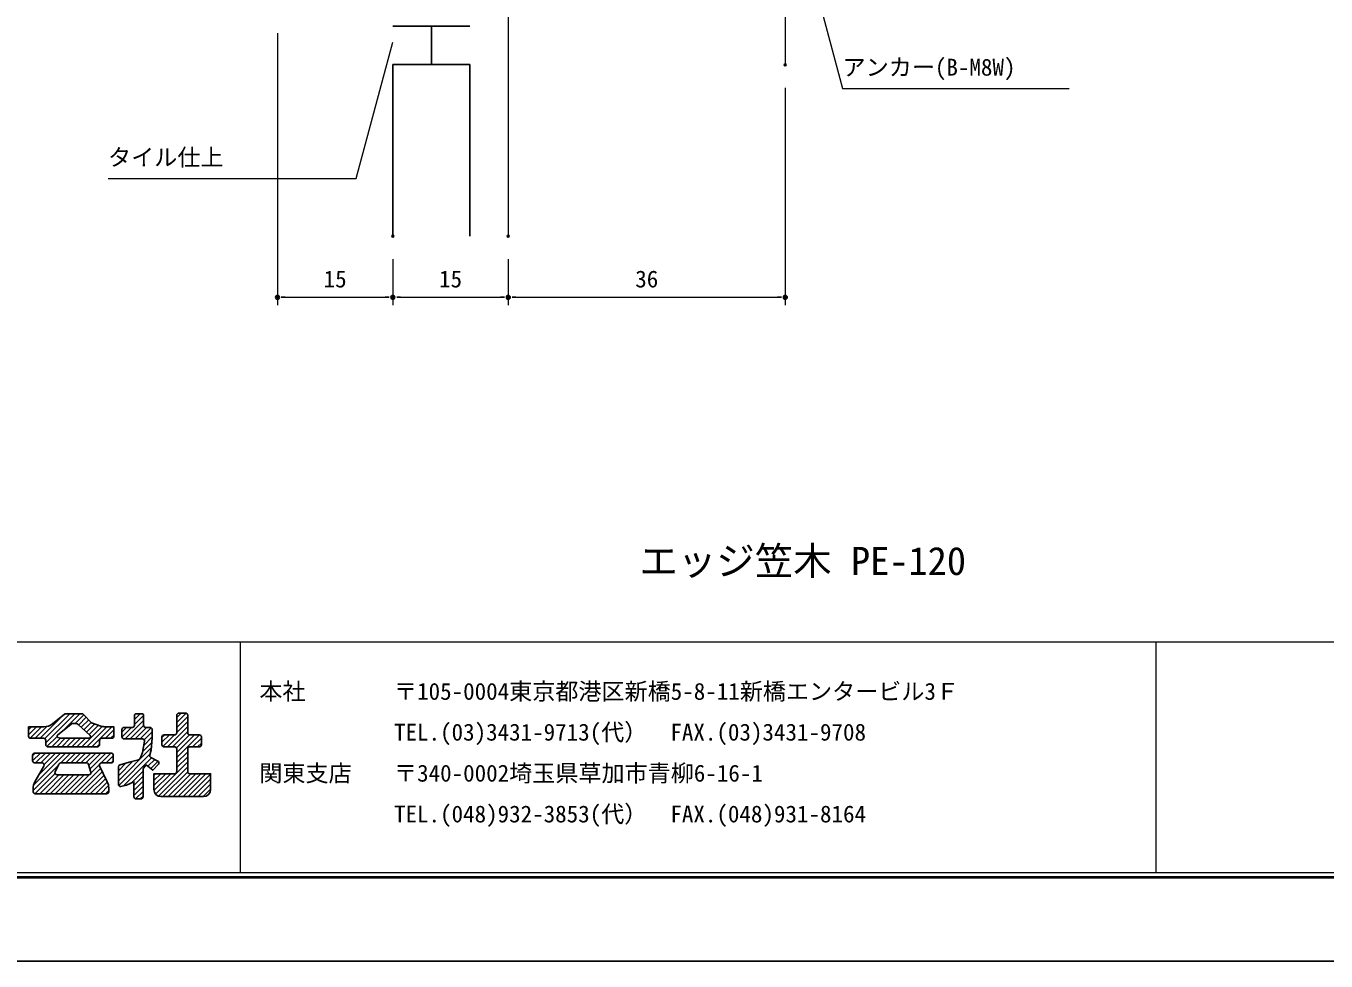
# Model space of a CAD drawing. Units: millimetres, scale not verified. Extents: x -210 to 210, y -148 to 149.
# Drawn here: x -107.3 to 61.6, y -148.5 to -26.9 of the extents above; entities that cross this region are included whole.
import ezdxf
from ezdxf.enums import TextEntityAlignment as Align

# ---------------------------------------------------------------- set-up
doc = ezdxf.new("R2010")
doc.units = ezdxf.units.MM
doc.header["$LTSCALE"] = 0.5
doc.header["$PDMODE"] = 32
doc.header["$PDSIZE"] = 0.25
doc.linetypes.add('USER1', pattern=[28.575, 19.05, -3.175, 3.175, -3.175])
for name, color, linetype in [('0-0_0', 7, 'Continuous'), ('0-2_1-2図名', 7, 'Continuous'), ('0-5_Defpoints', 7, 'Continuous'), ('0-A_5-4図補助2', 7, 'Continuous')]:
    doc.layers.add(name, color=color, linetype=linetype)
for name, color, linetype, lineweight in [('0-1_1-1図枠', 3, 'Continuous', 18), ('0-3_2-1寸法', 7, 'Continuous', 18), ('0-9_4-0図', 7, 'Continuous', 18), ('0-B_5-5中心線', 6, 'USER1', 18)]:
    doc.layers.add(name, color=color, linetype=linetype, lineweight=lineweight)
doc.styles.add('ＭＳ ゴシック', font='')
doc.styles.get('ＭＳ ゴシック').set_extended_font_data('MS Gothic')

# ---------------------------------------------------------------- blocks, each defined once
blk = doc.blocks.new('_Dot')
at = {"layer": '0-0_0'}
for p, q in [((-0.5, 0), (-1, 0)), ((0.25, 0), (-0.25, 0))]:
    blk.add_line(p, q, dxfattribs=at)
blk.add_circle((0, 0), 0.25, dxfattribs=at)
blk = doc.blocks.new('D17')
at = {"layer": '0-3_2-1寸法'}
for p, q in [((201.3463, 113.498), (201.3463, 85.285)), ((165.3463, 91.2267), (165.3463, 85.285)), ((166.3463, 86.285), (200.3463, 86.285))]:
    blk.add_line(p, q, dxfattribs=at)
at = {"layer": '0-5_Defpoints'}
for p in [(201.3463, 116.498), (165.3463, 94.2267), (201.3463, 86.285)]:
    blk.add_point(p, dxfattribs=at)
at = {"layer": '0-3_2-1寸法', "rotation": 180}
blk.add_blockref('_Dot', (165.3463, 86.285), dxfattribs=at)
at = {"layer": '0-3_2-1寸法'}
blk.add_blockref('_Dot', (201.3463, 86.285), dxfattribs=at)
at = {"layer": '0-3_2-1寸法', "style": 'ＭＳ ゴシック'}
blk.add_text('36', height=2.199, dxfattribs=at).set_placement((181.8463, 86.91), align=Align.BOTTOM_LEFT)
blk = doc.blocks.new('D18')
at = {"layer": '0-3_2-1寸法'}
for p, q in [((150.3463, 91.2267), (150.3463, 85.285)), ((165.3463, 91.2267), (165.3463, 85.285)), ((151.3463, 86.285), (164.3463, 86.285))]:
    blk.add_line(p, q, dxfattribs=at)
at = {"layer": '0-5_Defpoints'}
for p in [(150.3463, 94.2267), (165.3463, 94.2267), (165.3463, 86.285)]:
    blk.add_point(p, dxfattribs=at)
at = {"layer": '0-3_2-1寸法', "rotation": 180}
blk.add_blockref('_Dot', (150.3463, 86.285), dxfattribs=at)
at = {"layer": '0-3_2-1寸法'}
blk.add_blockref('_Dot', (165.3463, 86.285), dxfattribs=at)
at = {"layer": '0-3_2-1寸法', "style": 'ＭＳ ゴシック'}
blk.add_text('15', height=2.199, dxfattribs=at).set_placement((156.3463, 86.91), align=Align.BOTTOM_LEFT)
blk = doc.blocks.new('D19')
at = {"layer": '0-3_2-1寸法'}
for p, q in [((135.3463, 120.6344), (135.3463, 85.285)), ((150.3463, 91.2267), (150.3463, 85.285)), ((136.3463, 86.285), (149.3463, 86.285))]:
    blk.add_line(p, q, dxfattribs=at)
at = {"layer": '0-5_Defpoints'}
for p in [(135.3463, 123.6344), (150.3463, 94.2267), (150.3463, 86.285)]:
    blk.add_point(p, dxfattribs=at)
at = {"layer": '0-3_2-1寸法', "rotation": 180}
blk.add_blockref('_Dot', (135.3463, 86.285), dxfattribs=at)
at = {"layer": '0-3_2-1寸法'}
blk.add_blockref('_Dot', (150.3463, 86.285), dxfattribs=at)
at = {"layer": '0-3_2-1寸法', "style": 'ＭＳ ゴシック'}
blk.add_text('15', height=2.199, dxfattribs=at).set_placement((141.3463, 86.91), align=Align.BOTTOM_LEFT)

msp = doc.modelspace()

# ---------------------------------------------------------------- linework, layer by layer
at = {"layer": '0-1_1-1図枠'}
for p, q in [((-199.5025, -106.998), (199.4975, -106.998)), ((-79.5025, -106.998), (-79.5025, -136.998)), ((39.4975, -106.998), (39.4975, -136.998)), ((-200.0025, -137.498), (199.9975, -137.498)), ((-199.5025, -136.998), (199.4975, -136.998))]:
    msp.add_line(p, q, dxfattribs=at)
at = {"layer": '0-3_2-1寸法', "color": 3}
for p, q in [((-5.0363, -20.8329), (-1.2243, -35.0595)), ((-1.2031, -35.0595), (28.2553, -35.0595))]:
    msp.add_line(p, q, dxfattribs=at)
msp.add_lwpolyline([(-96.6679, -46.7713), (-64.4047, -46.7713), (-59.6512, -29.0312)], dxfattribs=at)
at = {"layer": '0-5_Defpoints'}
msp.add_line((-200.2025, -137.698), (200.1975, -137.698), dxfattribs=at)
msp.add_line((-200.2025, -137.698), (200.1975, -137.698), dxfattribs=at)
msp.add_lwpolyline([(-210.0025, -148.498), (-210.0025, 148.502), (209.9975, 148.502), (209.9975, -148.498)], close=True, dxfattribs=at)
at = {"layer": '0-9_4-0図'}
msp.add_lwpolyline([(113.401, -54.2753), (113.401, -6.817), (95.8879, 10.6961), (-44.6512, 18.0614), (-44.6512, -54.1815)], dxfattribs=at)
at = {"layer": '0-A_5-4図補助2'}
for p, q in [((-49.6512, -26.9495), (-59.6512, -26.9495)), ((-54.6512, -26.9495), (-54.6512, -31.9495)), ((-59.6512, -31.9495), (-59.6512, -54.2753)), ((-49.6512, -31.9495), (-59.6512, -31.9495)), ((-49.6512, -31.9495), (-49.6512, -54.2753)), ((-104.891, -119.5892), (-101.6493, -116.3475)), ((-104.7678, -120.1201), (-100.9952, -116.3475)), ((-103.8976, -117.6624), (-102.3132, -116.4067)), ((-102.6362, -118.6427), (-100.341, -116.3475)), ((-102.1431, -116.3475), (-100.0508, -116.3475)), ((-100.9506, -117.6112), (-99.8134, -116.4741)), ((-93.2369, -117.0933), (-92.491, -116.3475)), ((-93.2369, -117.7475), (-92.0528, -116.5634)), ((-92.3204, -116.3475), (-92.963, -116.3475)), ((-87.7318, -116.8216), (-87.1833, -116.2731)), ((-87.7318, -117.4757), (-86.5352, -116.2791)), ((-87.7318, -116.547), (-87.7318, -118.8242)), ((-86.5921, -116.2731), (-87.4579, -116.2731)), ((-86.3183, -118.8242), (-86.3183, -116.547)), ((-106.9996, -119.0811), (-105.9758, -118.0573)), ((-106.9996, -118.4269), (-106.6299, -118.0573)), ((-106.7985, -119.5342), (-105.3216, -118.0573)), ((-106.1542, -119.544), (-104.6206, -118.0104)), ((-105.5, -119.544), (-102.552, -116.596)), ((-103.2364, -119.1184), (-101.4592, -117.7099)), ((-101.1758, -117.6112), (-100.8586, -117.6112)), ((-100.544, -117.737), (-99.0038, -119.2028)), ((-100.4816, -117.7964), (-99.4968, -116.8116)), ((-100.1464, -118.1154), (-99.1801, -117.1491)), ((-100.0734, -120.6591), (-97.4256, -118.0113)), ((-99.8112, -118.4344), (-98.8635, -117.4866)), ((-99.476, -118.7534), (-98.4038, -117.6812)), ((-99.4193, -120.6591), (-96.8174, -118.0573)), ((-99.1409, -119.0724), (-97.9192, -117.8507)), ((-98.7651, -120.6591), (-96.1633, -118.0573)), ((-94.8735, -118.73), (-94.2751, -118.1316)), ((-94.871, -119.3816), (-93.6209, -118.1316)), ((-93.5107, -118.1316), (-94.5997, -118.1316)), ((-94.4535, -119.6184), (-92.0466, -117.2114)), ((-93.7994, -119.6184), (-92.0465, -117.8654)), ((-93.2369, -116.6213), (-93.2369, -117.8578)), ((-93.1452, -119.6184), (-91.6585, -118.1316)), ((-92.491, -119.6184), (-91.0512, -118.1785)), ((-92.0466, -117.8578), (-92.0466, -116.6213)), ((-91.2045, -118.1316), (-91.7727, -118.1316)), ((-88.9526, -120.6591), (-86.3183, -118.0248)), ((-87.7318, -118.1299), (-86.3183, -116.7164)), ((-87.7318, -118.7841), (-86.3183, -117.3706)), ((-106.7258, -119.544), (-105.0416, -119.544)), ((-104.7678, -119.8179), (-104.7678, -120.3853)), ((-104.6212, -120.6277), (-103.3, -119.3065)), ((-103.9984, -120.6591), (-102.8705, -119.5311)), ((-103.3443, -120.6591), (-102.2292, -119.544)), ((-103.1772, -119.4358), (-102.8289, -119.544)), ((-102.8289, -119.544), (-99.1871, -119.544)), ((-102.6901, -120.6591), (-101.575, -119.544)), ((-102.0359, -120.6591), (-100.9209, -119.544)), ((-101.3818, -120.6591), (-100.2667, -119.544)), ((-100.7276, -120.6591), (-99.6125, -119.544)), ((-99.0755, -119.5094), (-99.1871, -119.544)), ((-97.7748, -120.3853), (-97.7748, -119.8179)), ((-97.501, -119.544), (-96.1889, -119.544)), ((-96.9959, -119.544), (-95.915, -118.4632)), ((-96.3417, -119.544), (-95.915, -119.1173)), ((-94.8735, -118.4054), (-94.8735, -119.3445)), ((-94.5997, -119.6184), (-92.2105, -119.6184)), ((-92.0328, -120.4684), (-90.9307, -119.3663)), ((-91.9735, -119.755), (-90.9307, -118.7122)), ((-91.0795, -121.0308), (-90.9307, -119.544)), ((-89.666, -120.0641), (-88.6999, -119.098)), ((-89.666, -119.41), (-89.354, -119.098)), ((-89.666, -119.3718), (-89.666, -120.3853)), ((-89.5539, -120.6062), (-88.0457, -119.098)), ((-88.0056, -119.098), (-89.3921, -119.098)), ((-88.2985, -120.6591), (-86.3183, -118.6789)), ((-87.7732, -120.788), (-86.0808, -119.0956)), ((-87.7318, -121.4007), (-85.429, -119.098)), ((-87.7318, -122.0549), (-84.7765, -119.0997)), ((-84.8067, -119.098), (-86.0445, -119.098)), ((-85.6818, -120.6591), (-84.5329, -119.5102)), ((-84.5329, -120.3853), (-84.5329, -119.3718)), ((-106.4788, -121.8312), (-106.1245, -121.4768)), ((-106.4783, -122.4848), (-105.4703, -121.4768)), ((-106.3316, -125.6089), (-102.1995, -121.4768)), ((-96.2632, -121.4768), (-106.205, -121.4768)), ((-106.0799, -122.7406), (-104.8162, -121.4768)), ((-105.6109, -124.2341), (-102.8537, -121.4768)), ((-105.4257, -122.7406), (-104.162, -121.4768)), ((-104.9728, -122.9418), (-103.5078, -121.4768)), ((-104.494, -120.6591), (-98.0487, -120.6591)), ((-102.8091, -122.7406), (-101.5453, -121.4768)), ((-102.1549, -122.7406), (-100.8912, -121.4768)), ((-101.5007, -122.7406), (-100.237, -121.4768)), ((-100.8466, -122.7406), (-99.5828, -121.4768)), ((-100.1924, -122.7406), (-98.9287, -121.4768)), ((-99.5382, -122.7406), (-98.2745, -121.4768)), ((-99.1785, -123.035), (-97.6203, -121.4768)), ((-99.0331, -123.5437), (-96.9662, -121.4768)), ((-98.1109, -120.6591), (-97.7748, -120.323)), ((-97.5816, -122.7465), (-96.312, -121.4768)), ((-95.3199, -125.0638), (-91.0564, -120.8004)), ((-95.2755, -125.6736), (-91.2285, -121.6267)), ((-92.1706, -121.2604), (-90.9837, -120.0735)), ((-91.0795, -121.0308), (-91.2504, -121.7142)), ((-89.3921, -120.6591), (-88.0056, -120.6591)), ((-87.7318, -120.9329), (-87.7318, -123.8792)), ((-87.7318, -122.7091), (-86.3183, -121.2956)), ((-86.3183, -123.8792), (-86.3183, -120.9329)), ((-86.0445, -120.6591), (-84.8067, -120.6591)), ((-85.0276, -120.6591), (-84.5329, -120.1643)), ((-106.4788, -121.7507), (-106.4788, -122.4667)), ((-106.4045, -126.3359), (-103.1401, -123.0716)), ((-106.205, -122.7406), (-105.2369, -122.7406)), ((-104.9984, -123.149), (-106.1686, -125.222)), ((-103.0567, -122.8966), (-103.5397, -123.91)), ((-102.8095, -122.7406), (-99.4692, -122.7406)), ((-98.9162, -123.9526), (-99.2059, -122.9391)), ((-98.9096, -124.0744), (-97.7931, -122.9579)), ((-96.7696, -125.1864), (-97.7712, -123.1345)), ((-97.5251, -122.7406), (-96.2632, -122.7406)), ((-96.9216, -122.7406), (-95.9894, -121.8084)), ((-96.2674, -122.7406), (-95.9894, -122.4626)), ((-95.9894, -122.4667), (-95.9894, -121.7507)), ((-95.3199, -124.4097), (-93.4496, -122.5394)), ((-95.3199, -123.7555), (-94.3462, -122.7819)), ((-95.3199, -123.2491), (-95.3199, -125.5241)), ((-94.6717, -125.724), (-91.0195, -122.0718)), ((-92.0704, -123.4465), (-91.7354, -122.9749)), ((-91.4806, -123.1871), (-90.5908, -122.2972)), ((-91.1237, -123.4843), (-90.1652, -122.5259)), ((-91.1122, -122.023), (-90.2059, -122.4996)), ((-90.5034, -126.789), (-86.3183, -122.6039)), ((-90.1249, -127.0647), (-86.3183, -123.2581)), ((-87.7318, -123.3632), (-86.3183, -121.9498)), ((-106.1668, -126.7524), (-103.5459, -124.1316)), ((-105.515, -126.7548), (-103.0618, -124.3017)), ((-104.8608, -126.7548), (-102.4077, -124.3017)), ((-104.2067, -126.7548), (-101.7535, -124.3017)), ((-103.5525, -126.7548), (-101.0994, -124.3017)), ((-103.2925, -124.3017), (-99.1795, -124.3017)), ((-102.8983, -126.7548), (-100.4452, -124.3017)), ((-102.2442, -126.7548), (-99.791, -124.3017)), ((-101.59, -126.7548), (-99.1329, -124.2977)), ((-100.9358, -126.7548), (-97.6218, -123.4407)), ((-100.2817, -126.7548), (-97.4072, -123.8803)), ((-99.6275, -126.7548), (-97.1926, -124.3199)), ((-98.9733, -126.7548), (-96.978, -124.7595)), ((-93.6379, -125.3444), (-92.121, -123.8274)), ((-93.3113, -125.6719), (-92.121, -124.4816)), ((-92.121, -127.15), (-92.121, -123.6051)), ((-90.7075, -125.6848), (-89.1757, -124.153)), ((-90.7075, -125.0306), (-89.8299, -124.153)), ((-90.7075, -124.3765), (-90.484, -124.153)), ((-90.6999, -126.3314), (-88.5215, -124.153)), ((-89.5325, -127.1265), (-86.3165, -123.9105)), ((-88.8784, -127.1265), (-85.9049, -124.153)), ((-88.2242, -127.1265), (-85.2507, -124.153)), ((-87.5701, -127.1265), (-84.5965, -124.153)), ((-86.9159, -127.1265), (-83.9424, -124.153)), ((-86.2617, -127.1265), (-83.3426, -124.2074)), ((-85.6076, -127.1265), (-83.3426, -124.8615)), ((-106.4045, -126.1195), (-106.4045, -126.481)), ((-98.3192, -126.7548), (-96.7634, -125.1991)), ((-97.665, -126.7548), (-96.6077, -125.6975)), ((-97.0109, -126.7548), (-96.5846, -126.3285)), ((-96.5846, -126.481), (-96.5846, -125.9872)), ((-93.3113, -126.3261), (-92.121, -125.1358)), ((-93.3113, -126.9802), (-92.121, -125.7899)), ((-93.0947, -127.4178), (-92.121, -126.4441)), ((-84.9534, -127.1265), (-83.3426, -125.5157)), ((-84.2992, -127.1265), (-83.3426, -126.1699)), ((-106.1306, -126.7548), (-96.8584, -126.7548)), ((-93.0374, -127.4239), (-92.3948, -127.4239)), ((-92.4466, -127.4239), (-92.121, -127.0983)), ((-89.7947, -127.1265), (-84.2554, -127.1265))]:
    msp.add_line(p, q, dxfattribs=at)
for points in [[(-99.8511, -116.434), (-98.8163, -117.5369), (-97.6211, -117.9549)], [(-105.0315, -118.0573), (-106.9996, -118.0573), (-106.9996, -119.2702)], [(-95.915, -119.2702), (-95.915, -118.0573), (-97.0184, -118.0573)], [(-92.5161, -122.1717), (-92.1954, -121.4025), (-91.9407, -119.9392)], [(-90.9381, -119.6184), (-90.9307, -119.6184), (-90.9307, -118.4054)], [(-95.1157, -122.9842), (-93.9064, -122.6662), (-92.6956, -122.3301)], [(-90.1328, -122.9284), (-90.8563, -123.707), (-91.7354, -122.9749)], [(-88.0056, -124.153), (-90.7075, -124.153), (-90.7075, -126.2137)], [(-83.3426, -126.2137), (-83.3426, -124.153), (-86.0445, -124.153)], [(-94.9887, -125.7919), (-94.2784, -125.6398), (-93.3113, -125.1937), (-93.3113, -127.15)]]:
    msp.add_lwpolyline(points, dxfattribs=at)
for centre, radius, start, end in [((-102.1431, -116.6213), 0.2738, 90, 128.39742), ((-100.0508, -116.6213), 0.2738, 43.17355, 90), ((-92.963, -116.6213), 0.2738, 90, 180), ((-92.3204, -116.6213), 0.2738, 0, 90), ((-87.4579, -116.547), 0.2738, 90, 180), ((-86.5921, -116.547), 0.2738, 0, 90), ((-105.0315, -116.2317), 1.8256, 270, 308.39742), ((-101.1758, -118.0676), 0.4564, 90, 128.39742), ((-100.8586, -118.0676), 0.4564, 46.41835, 90), ((-97.0184, -116.2317), 1.8256, 250.72316, 270), ((-94.5997, -118.4054), 0.2738, 90, 180), ((-93.5107, -117.8578), 0.2738, 270, 0), ((-91.7727, -117.8578), 0.2738, 180, 270), ((-91.2045, -118.4054), 0.2738, 0, 90), ((-106.7258, -119.2702), 0.2738, 180, 270), ((-105.0416, -119.8179), 0.2738, 0, 90), ((-103.123, -119.2615), 0.1826, 128.39742, 252.74028), ((-99.1297, -119.335), 0.1826, 287.25972, 46.41835), ((-97.501, -119.8179), 0.2738, 90, 180), ((-96.1889, -119.2702), 0.2738, 270, 0), ((-94.5997, -119.3445), 0.2738, 180, 270), ((-92.2105, -119.8922), 0.2738, 350.12702, 90), ((-89.3921, -119.3718), 0.2738, 90, 180), ((-88.0056, -118.8242), 0.2738, 270, 0), ((-86.0445, -118.8242), 0.2738, 180, 270), ((-84.8067, -119.3718), 0.2738, 0, 90), ((-106.205, -121.7507), 0.2738, 90, 180), ((-104.494, -120.3853), 0.2738, 180, 270), ((-98.0487, -120.3853), 0.2738, 270, 0), ((-96.2632, -121.7507), 0.2738, 0, 90), ((-89.3921, -120.3853), 0.2738, 180, 270), ((-88.0056, -120.9329), 0.2738, 0, 90), ((-86.0445, -120.9329), 0.2738, 90, 180), ((-84.8067, -120.3853), 0.2738, 270, 0), ((-106.205, -122.4667), 0.2738, 180, 270), ((-105.2369, -123.0144), 0.2738, 330.5544, 90), ((-102.8095, -123.0144), 0.2738, 90, 154.5202), ((-99.4692, -123.0144), 0.2738, 15.9566, 90), ((-97.5251, -123.0144), 0.2738, 90, 206.02005), ((-96.2632, -122.4667), 0.2738, 270, 0), ((-95.046, -123.2491), 0.2738, 104.73314, 180), ((-92.7688, -122.0663), 0.2738, 285.51317, 337.36507), ((-90.9848, -121.7806), 0.2738, 165.95378, 242.25895), ((-90.3334, -122.742), 0.2738, 317.09995, 62.25895), ((-103.2925, -124.0278), 0.2738, 154.5202, 270), ((-99.1795, -124.0278), 0.2738, 270, 15.9566), ((-91.8471, -123.6051), 0.2738, 144.61752, 180), ((-88.0056, -123.8792), 0.2738, 270, 0), ((-86.0445, -123.8792), 0.2738, 180, 270), ((-104.5789, -126.1195), 1.8256, 150.5544, 180), ((-106.1306, -126.481), 0.2738, 180, 270), ((-96.8584, -126.481), 0.2738, 270, 0), ((-98.4101, -125.9872), 1.8256, 0, 26.02005), ((-95.046, -125.5241), 0.2738, 180, 282.08606), ((-89.7947, -126.2137), 0.9128, 180, 270), ((-84.2554, -126.2137), 0.9128, 270, 0), ((-93.0374, -127.15), 0.2738, 180, 270), ((-92.3948, -127.15), 0.2738, 270, 0)]:
    msp.add_arc(centre, radius, start, end, dxfattribs=at)
at = {"layer": '0-B_5-5中心線'}
msp.add_line((-8.6512, 48.9023), (-8.6512, -32.004), dxfattribs=at)

# ---------------------------------------------------------------- block references
at = {"layer": '0-3_2-1寸法'}
for name in ['D19', 'D17', 'D18']:
    msp.add_blockref(name, (-209.9975, -148.502), dxfattribs=at)

# ---------------------------------------------------------------- texts
at = {"layer": '0-0_0', "style": 'ＭＳ ゴシック'}
msp.add_text('エッジ笠木 PE-120', height=3.666, dxfattribs=at).set_placement((-27.6167, -99.4219), align=Align.BOTTOM_LEFT)
at = {"layer": '0-2_1-2図名', "style": 'ＭＳ ゴシック'}
for s, p in [('本社', (-77.0025, -115.2015)), ('〒105-0004東京都港区新橋5-8-11新橋エンタービル3Ｆ', (-59.5025, -115.2015)), ('TEL.(03)3431-9713(代）  FAX.(03)3431-9708', (-59.5025, -120.5051)), ('関東支店', (-77.0025, -125.8372)), ('〒340-0002埼玉県草加市青柳6-16-1', (-59.5025, -125.8372)), ('TEL.(048)932-3853(代）  FAX.(048)931-8164', (-59.5025, -131.1408))]:
    msp.add_text(s, height=2.199, dxfattribs=at).set_placement(p, align=Align.BOTTOM_LEFT)
at = {"layer": '0-3_2-1寸法', "style": 'ＭＳ ゴシック'}
for s, p in [('アンカー(B-M8W)', (-1.2031, -34.0595)), ('タイル仕上', (-96.6679, -45.7713))]:
    msp.add_text(s, height=2.199, dxfattribs=at).set_placement(p, align=Align.BOTTOM_LEFT)

doc.saveas('drawing.dxf')
